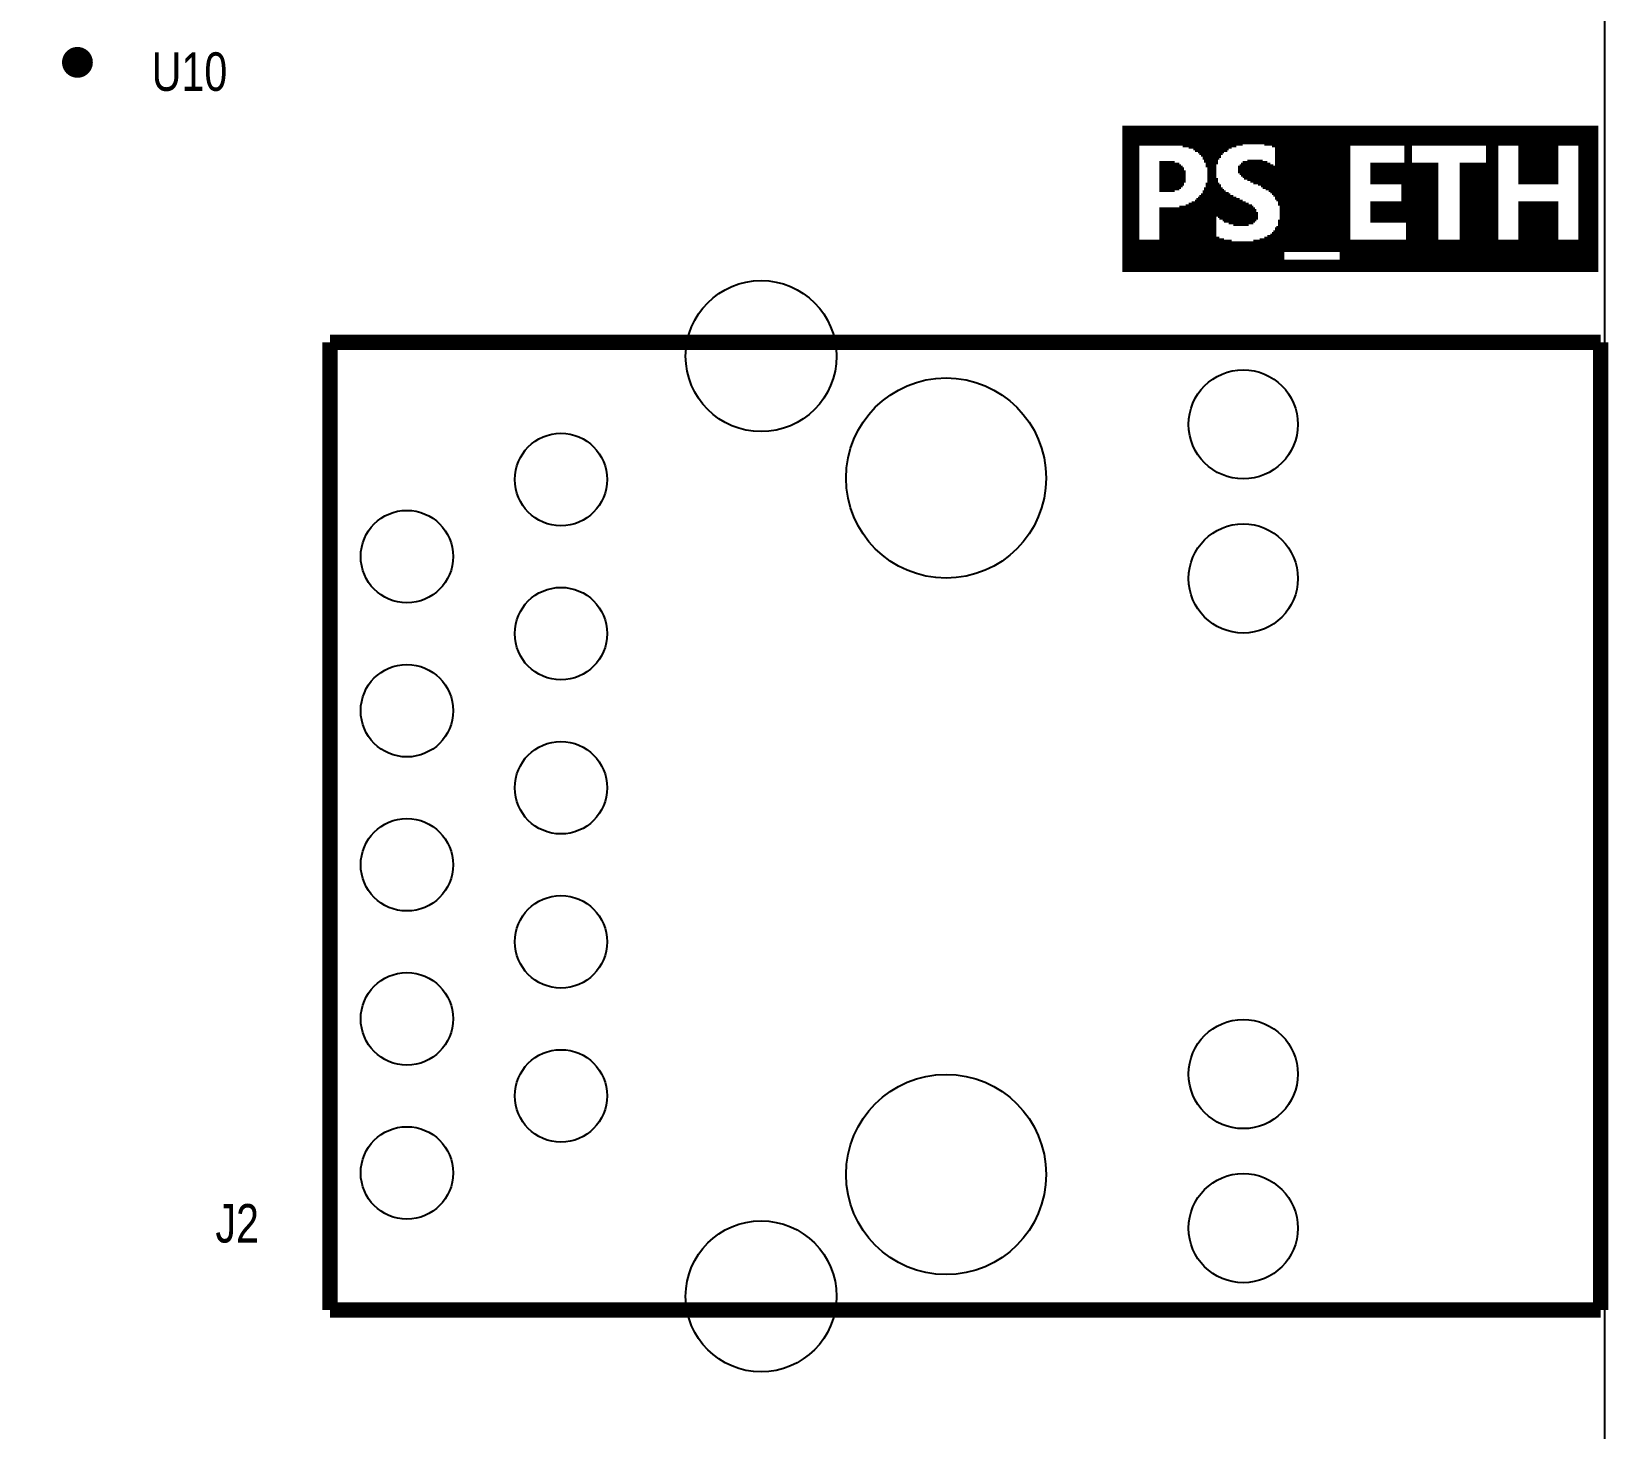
# Model space of a CAD drawing. Extents: x -7 to 215, y -4 to 107.
# Drawn here: x 189.02 to 215.02, y 61.41 to 84.44 of the extents above; entities that cross this region are included whole.
import ezdxf

# ---------------------------------------------------------------- set-up
doc = ezdxf.new("R2010")
doc.units = 0
for name, color, linetype in [('BG_OUTLINE', 3, 'CONTINUOUS'), ('MA_PEN3', 5, 'CONTINUOUS'), ('PG_SILKSCREEN_TOP', 6, 'CONTINUOUS'), ('PIN_TOP', 7, 'CONTINUOUS'), ('RD_SILKSCREEN_TOP', 8, 'CONTINUOUS')]:
    doc.layers.add(name, color=color, linetype=linetype)

msp = doc.modelspace()

# ---------------------------------------------------------------- linework, layer by layer
at = {"layer": 'BG_OUTLINE'}
msp.add_lwpolyline([(96.282764, 8.255), (130.801364, 8.255), (190.206122, 8.255), (214.304372, 8.255), (214.812372, 8.255), (214.964772, 8.255), (214.964772, 106.654092), (214.812372, 106.654092), (214.304372, 106.654092), (190.206122, 106.654092), (143.775938, 106.654092), (0, 106.654092)], dxfattribs=at)
at = {"layer": 'MA_PEN3', "const_width": 0.0254}
for points in [[(207.00873, 82.872072), (214.85733, 82.872072)], [(207.00873, 82.846672), (214.85733, 82.846672)], [(207.00873, 82.821272), (214.85733, 82.821272)], [(207.00873, 82.795872), (214.85733, 82.795872)], [(207.00873, 82.770472), (214.85733, 82.770472)], [(207.00873, 82.745072), (214.85733, 82.745072)], [(207.00873, 82.719672), (214.85733, 82.719672)], [(207.00873, 82.694272), (214.85733, 82.694272)], [(207.00873, 82.668872), (214.85733, 82.668872)], [(207.00873, 82.643472), (214.85733, 82.643472)], [(207.00873, 82.618072), (214.85733, 82.618072)], [(207.00873, 82.592672), (214.85733, 82.592672)], [(207.00873, 82.567272), (208.98993, 82.567272)], [(207.00873, 82.541872), (207.28813, 82.541872)], [(207.00873, 82.516472), (207.28813, 82.516472)], [(207.00873, 82.491072), (207.28813, 82.491072)], [(207.00873, 82.465672), (207.28813, 82.465672)], [(207.00873, 82.440272), (207.28813, 82.440272)], [(207.00873, 82.414872), (207.28813, 82.414872)], [(207.99933, 82.541872), (208.88833, 82.541872)], [(208.10093, 82.516472), (208.81213, 82.516472)], [(208.17713, 82.491072), (208.76133, 82.491072)], [(208.20253, 82.465672), (208.73593, 82.465672)], [(208.25333, 82.440272), (208.68513, 82.440272)], [(208.27873, 82.414872), (208.65973, 82.414872)], [(209.34553, 82.567272), (214.85733, 82.567272)], [(209.47253, 82.541872), (210.76793, 82.541872)], [(209.52333, 82.516472), (210.76793, 82.516472)], [(209.52333, 82.491072), (210.76793, 82.491072)], [(209.52333, 82.465672), (210.76793, 82.465672)], [(209.52333, 82.440272), (210.76793, 82.440272)], [(209.52333, 82.414872), (210.76793, 82.414872)], [(211.65693, 82.541872), (211.78393, 82.541872)], [(211.65693, 82.516472), (211.78393, 82.516472)], [(211.65693, 82.491072), (211.78393, 82.491072)], [(211.65693, 82.465672), (211.78393, 82.465672)], [(211.65693, 82.440272), (211.78393, 82.440272)], [(211.65693, 82.414872), (211.78393, 82.414872)], [(213.00313, 82.541872), (213.20633, 82.541872)], [(213.00313, 82.516472), (213.20633, 82.516472)], [(213.00313, 82.491072), (213.20633, 82.491072)], [(213.00313, 82.465672), (213.20633, 82.465672)], [(213.00313, 82.440272), (213.20633, 82.440272)], [(213.00313, 82.414872), (213.20633, 82.414872)], [(213.53653, 82.541872), (214.19693, 82.541872)], [(213.53653, 82.516472), (214.19693, 82.516472)], [(213.53653, 82.491072), (214.19693, 82.491072)], [(213.53653, 82.465672), (214.19693, 82.465672)], [(213.53653, 82.440272), (214.19693, 82.440272)], [(213.53653, 82.414872), (214.19693, 82.414872)], [(214.52713, 82.541872), (214.85733, 82.541872)], [(214.52713, 82.516472), (214.85733, 82.516472)], [(214.52713, 82.491072), (214.85733, 82.491072)], [(214.52713, 82.465672), (214.85733, 82.465672)], [(214.52713, 82.440272), (214.85733, 82.440272)], [(214.52713, 82.414872), (214.85733, 82.414872)], [(207.00873, 82.389472), (207.28813, 82.389472)], [(207.00873, 82.364072), (207.28813, 82.364072)], [(207.00873, 82.338672), (207.28813, 82.338672)], [(207.00873, 82.313272), (207.28813, 82.313272)], [(207.00873, 82.287872), (207.28813, 82.287872)], [(207.00873, 82.262472), (207.28813, 82.262472)], [(207.00873, 82.237072), (207.28813, 82.237072)], [(207.00873, 82.211672), (207.28813, 82.211672)], [(207.00873, 82.186272), (207.28813, 82.186272)], [(207.00873, 82.160872), (207.28813, 82.160872)], [(207.61833, 82.287872), (207.87233, 82.287872)], [(207.61833, 82.262472), (207.94853, 82.262472)], [(207.61833, 82.237072), (207.97393, 82.237072)], [(207.61833, 82.211672), (207.99933, 82.211672)], [(207.61833, 82.186272), (208.02473, 82.186272)], [(207.61833, 82.160872), (208.02473, 82.160872)], [(208.30413, 82.389472), (208.63433, 82.389472)], [(208.32953, 82.364072), (208.63433, 82.364072)], [(208.32953, 82.338672), (208.60893, 82.338672)], [(208.35493, 82.313272), (208.58353, 82.313272)], [(208.35493, 82.287872), (208.58353, 82.287872)], [(208.38033, 82.262472), (208.58353, 82.262472)], [(208.38033, 82.237072), (208.55813, 82.237072)], [(208.38033, 82.211672), (208.55813, 82.211672)], [(208.40573, 82.186272), (208.55813, 82.186272)], [(208.40573, 82.160872), (208.55813, 82.160872)], [(208.91373, 82.211672), (210.76793, 82.211672)], [(208.91373, 82.186272), (210.76793, 82.186272)], [(208.91373, 82.160872), (210.76793, 82.160872)], [(208.93913, 82.237072), (209.49793, 82.237072)], [(208.96453, 82.262472), (209.44713, 82.262472)], [(208.98993, 82.287872), (209.39633, 82.287872)], [(209.06613, 82.313272), (209.32013, 82.313272)], [(209.52333, 82.389472), (210.76793, 82.389472)], [(209.52333, 82.364072), (210.76793, 82.364072)], [(209.52333, 82.338672), (210.76793, 82.338672)], [(209.52333, 82.313272), (210.76793, 82.313272)], [(209.52333, 82.287872), (210.76793, 82.287872)], [(209.52333, 82.262472), (210.76793, 82.262472)], [(209.52333, 82.237072), (210.76793, 82.237072)], [(211.09813, 82.262472), (212.21573, 82.262472)], [(211.09813, 82.237072), (212.21573, 82.237072)], [(211.09813, 82.211672), (212.21573, 82.211672)], [(211.09813, 82.186272), (212.21573, 82.186272)], [(211.09813, 82.160872), (212.21573, 82.160872)], [(211.65693, 82.389472), (211.78393, 82.389472)], [(211.65693, 82.364072), (211.78393, 82.364072)], [(211.65693, 82.338672), (211.78393, 82.338672)], [(211.65693, 82.313272), (211.78393, 82.313272)], [(211.65693, 82.287872), (211.78393, 82.287872)], [(212.57133, 82.262472), (213.20633, 82.262472)], [(212.57133, 82.237072), (213.20633, 82.237072)], [(212.57133, 82.211672), (213.20633, 82.211672)], [(212.57133, 82.186272), (213.20633, 82.186272)], [(212.57133, 82.160872), (213.20633, 82.160872)], [(213.00313, 82.389472), (213.20633, 82.389472)], [(213.00313, 82.364072), (213.20633, 82.364072)], [(213.00313, 82.338672), (213.20633, 82.338672)], [(213.00313, 82.313272), (213.20633, 82.313272)], [(213.00313, 82.287872), (213.20633, 82.287872)], [(213.53653, 82.389472), (214.19693, 82.389472)], [(213.53653, 82.364072), (214.19693, 82.364072)], [(213.53653, 82.338672), (214.19693, 82.338672)], [(213.53653, 82.313272), (214.19693, 82.313272)], [(213.53653, 82.287872), (214.19693, 82.287872)], [(213.53653, 82.262472), (214.19693, 82.262472)], [(213.53653, 82.237072), (214.19693, 82.237072)], [(213.53653, 82.211672), (214.19693, 82.211672)], [(213.53653, 82.186272), (214.19693, 82.186272)], [(213.53653, 82.160872), (214.19693, 82.160872)], [(214.52713, 82.389472), (214.85733, 82.389472)], [(214.52713, 82.364072), (214.85733, 82.364072)], [(214.52713, 82.338672), (214.85733, 82.338672)], [(214.52713, 82.313272), (214.85733, 82.313272)], [(214.52713, 82.287872), (214.85733, 82.287872)], [(214.52713, 82.262472), (214.85733, 82.262472)], [(214.52713, 82.237072), (214.85733, 82.237072)], [(214.52713, 82.211672), (214.85733, 82.211672)], [(214.52713, 82.186272), (214.85733, 82.186272)], [(214.52713, 82.160872), (214.85733, 82.160872)], [(207.00873, 82.135472), (207.28813, 82.135472)], [(207.00873, 82.110072), (207.28813, 82.110072)], [(207.00873, 82.084672), (207.28813, 82.084672)], [(207.00873, 82.059272), (207.28813, 82.059272)], [(207.00873, 82.033872), (207.28813, 82.033872)], [(207.00873, 82.008472), (207.28813, 82.008472)], [(207.00873, 81.983072), (207.28813, 81.983072)], [(207.00873, 81.957672), (207.28813, 81.957672)], [(207.00873, 81.932272), (207.28813, 81.932272)], [(207.00873, 81.906872), (207.28813, 81.906872)], [(207.61833, 82.135472), (208.05013, 82.135472)], [(207.61833, 82.110072), (208.05013, 82.110072)], [(207.61833, 82.084672), (208.05013, 82.084672)], [(207.61833, 82.059272), (208.05013, 82.059272)], [(207.61833, 82.033872), (208.05013, 82.033872)], [(207.61833, 82.008472), (208.05013, 82.008472)], [(207.61833, 81.983072), (208.05013, 81.983072)], [(207.61833, 81.957672), (208.05013, 81.957672)], [(207.61833, 81.932272), (208.02473, 81.932272)], [(207.61833, 81.906872), (208.02473, 81.906872)], [(208.38033, 81.932272), (208.60893, 81.932272)], [(208.38033, 81.906872), (208.63433, 81.906872)], [(208.40573, 82.135472), (208.55813, 82.135472)], [(208.40573, 82.110072), (208.55813, 82.110072)], [(208.40573, 82.084672), (208.55813, 82.084672)], [(208.40573, 82.059272), (208.55813, 82.059272)], [(208.40573, 82.033872), (208.55813, 82.033872)], [(208.40573, 82.008472), (208.58353, 82.008472)], [(208.40573, 81.983072), (208.58353, 81.983072)], [(208.40573, 81.957672), (208.58353, 81.957672)], [(208.91373, 82.135472), (210.76793, 82.135472)], [(208.91373, 82.110072), (210.76793, 82.110072)], [(208.93913, 82.084672), (210.76793, 82.084672)], [(208.96453, 82.059272), (210.76793, 82.059272)], [(208.98993, 82.033872), (210.76793, 82.033872)], [(209.01533, 82.008472), (210.76793, 82.008472)], [(209.06613, 81.983072), (210.76793, 81.983072)], [(209.11693, 81.957672), (210.76793, 81.957672)], [(209.16773, 81.932272), (210.76793, 81.932272)], [(209.24393, 81.906872), (210.76793, 81.906872)], [(211.09813, 82.135472), (212.21573, 82.135472)], [(211.09813, 82.110072), (212.21573, 82.110072)], [(211.09813, 82.084672), (212.21573, 82.084672)], [(211.09813, 82.059272), (212.21573, 82.059272)], [(211.09813, 82.033872), (212.21573, 82.033872)], [(211.09813, 82.008472), (212.21573, 82.008472)], [(211.09813, 81.983072), (212.21573, 81.983072)], [(211.09813, 81.957672), (212.21573, 81.957672)], [(211.09813, 81.932272), (212.21573, 81.932272)], [(211.60613, 81.906872), (212.21573, 81.906872)], [(212.57133, 82.135472), (213.20633, 82.135472)], [(212.57133, 82.110072), (213.20633, 82.110072)], [(212.57133, 82.084672), (213.20633, 82.084672)], [(212.57133, 82.059272), (213.20633, 82.059272)], [(212.57133, 82.033872), (213.20633, 82.033872)], [(212.57133, 82.008472), (213.20633, 82.008472)], [(212.57133, 81.983072), (213.20633, 81.983072)], [(212.57133, 81.957672), (213.20633, 81.957672)], [(212.57133, 81.932272), (213.20633, 81.932272)], [(212.57133, 81.906872), (213.20633, 81.906872)], [(213.53653, 82.135472), (214.19693, 82.135472)], [(213.53653, 82.110072), (214.19693, 82.110072)], [(213.53653, 82.084672), (214.19693, 82.084672)], [(213.53653, 82.059272), (214.19693, 82.059272)], [(213.53653, 82.033872), (214.19693, 82.033872)], [(213.53653, 82.008472), (214.19693, 82.008472)], [(213.53653, 81.983072), (214.19693, 81.983072)], [(213.53653, 81.957672), (214.19693, 81.957672)], [(213.53653, 81.932272), (214.19693, 81.932272)], [(214.52713, 82.135472), (214.85733, 82.135472)], [(214.52713, 82.110072), (214.85733, 82.110072)], [(214.52713, 82.084672), (214.85733, 82.084672)], [(214.52713, 82.059272), (214.85733, 82.059272)], [(214.52713, 82.033872), (214.85733, 82.033872)], [(214.52713, 82.008472), (214.85733, 82.008472)], [(214.52713, 81.983072), (214.85733, 81.983072)], [(214.52713, 81.957672), (214.85733, 81.957672)], [(214.52713, 81.932272), (214.85733, 81.932272)], [(214.52713, 81.906872), (214.85733, 81.906872)], [(207.00873, 81.881472), (207.28813, 81.881472)], [(207.00873, 81.856072), (207.28813, 81.856072)], [(207.00873, 81.830672), (207.28813, 81.830672)], [(207.00873, 81.805272), (207.28813, 81.805272)], [(207.00873, 81.779872), (207.28813, 81.779872)], [(207.00873, 81.754472), (207.28813, 81.754472)], [(207.00873, 81.729072), (207.28813, 81.729072)], [(207.00873, 81.703672), (207.28813, 81.703672)], [(207.00873, 81.678272), (207.28813, 81.678272)], [(207.00873, 81.652872), (207.28813, 81.652872)], [(207.61833, 81.881472), (207.99933, 81.881472)], [(207.61833, 81.856072), (207.97393, 81.856072)], [(207.61833, 81.830672), (207.94853, 81.830672)], [(207.61833, 81.805272), (207.87233, 81.805272)], [(208.20253, 81.652872), (208.98993, 81.652872)], [(208.22793, 81.678272), (208.93913, 81.678272)], [(208.25333, 81.703672), (208.88833, 81.703672)], [(208.27873, 81.729072), (208.83753, 81.729072)], [(208.30413, 81.754472), (208.78673, 81.754472)], [(208.32953, 81.805272), (208.71053, 81.805272)], [(208.32953, 81.779872), (208.76133, 81.779872)], [(208.35493, 81.856072), (208.65973, 81.856072)], [(208.35493, 81.830672), (208.68513, 81.830672)], [(208.38033, 81.881472), (208.63433, 81.881472)], [(209.29473, 81.881472), (210.76793, 81.881472)], [(209.32013, 81.856072), (210.76793, 81.856072)], [(209.37093, 81.830672), (210.76793, 81.830672)], [(209.42173, 81.805272), (210.76793, 81.805272)], [(209.44713, 81.779872), (210.76793, 81.779872)], [(209.47253, 81.754472), (210.76793, 81.754472)], [(209.49793, 81.729072), (210.76793, 81.729072)], [(209.52333, 81.703672), (210.76793, 81.703672)], [(209.52333, 81.678272), (210.76793, 81.678272)], [(209.54873, 81.652872), (210.76793, 81.652872)], [(211.60613, 81.881472), (212.21573, 81.881472)], [(211.60613, 81.856072), (212.21573, 81.856072)], [(211.60613, 81.830672), (212.21573, 81.830672)], [(211.60613, 81.805272), (212.21573, 81.805272)], [(211.60613, 81.779872), (212.21573, 81.779872)], [(211.60613, 81.754472), (212.21573, 81.754472)], [(211.60613, 81.729072), (212.21573, 81.729072)], [(211.60613, 81.703672), (212.21573, 81.703672)], [(211.60613, 81.678272), (212.21573, 81.678272)], [(211.60613, 81.652872), (212.21573, 81.652872)], [(212.57133, 81.881472), (213.20633, 81.881472)], [(212.57133, 81.856072), (213.20633, 81.856072)], [(212.57133, 81.830672), (213.20633, 81.830672)], [(212.57133, 81.805272), (213.20633, 81.805272)], [(212.57133, 81.779872), (213.20633, 81.779872)], [(212.57133, 81.754472), (213.20633, 81.754472)], [(212.57133, 81.729072), (213.20633, 81.729072)], [(212.57133, 81.703672), (213.20633, 81.703672)], [(212.57133, 81.678272), (213.20633, 81.678272)], [(212.57133, 81.652872), (213.20633, 81.652872)], [(214.52713, 81.881472), (214.85733, 81.881472)], [(214.52713, 81.856072), (214.85733, 81.856072)], [(214.52713, 81.830672), (214.85733, 81.830672)], [(214.52713, 81.805272), (214.85733, 81.805272)], [(214.52713, 81.779872), (214.85733, 81.779872)], [(214.52713, 81.754472), (214.85733, 81.754472)], [(214.52713, 81.729072), (214.85733, 81.729072)], [(214.52713, 81.703672), (214.85733, 81.703672)], [(214.52713, 81.678272), (214.85733, 81.678272)], [(214.52713, 81.652872), (214.85733, 81.652872)], [(207.00873, 81.627472), (207.28813, 81.627472)], [(207.00873, 81.602072), (207.28813, 81.602072)], [(207.00873, 81.576672), (207.28813, 81.576672)], [(207.00873, 81.551272), (207.28813, 81.551272)], [(207.00873, 81.525872), (207.28813, 81.525872)], [(207.00873, 81.500472), (207.28813, 81.500472)], [(207.00873, 81.475072), (207.28813, 81.475072)], [(207.00873, 81.449672), (207.28813, 81.449672)], [(207.00873, 81.424272), (207.28813, 81.424272)], [(207.00873, 81.398872), (207.28813, 81.398872)], [(207.61833, 81.525872), (209.19313, 81.525872)], [(207.61833, 81.500472), (209.21853, 81.500472)], [(207.61833, 81.475072), (209.21853, 81.475072)], [(207.61833, 81.449672), (209.24393, 81.449672)], [(207.61833, 81.424272), (209.24393, 81.424272)], [(207.61833, 81.398872), (209.24393, 81.398872)], [(207.94853, 81.551272), (209.16773, 81.551272)], [(208.05013, 81.576672), (209.14233, 81.576672)], [(208.10093, 81.602072), (209.09153, 81.602072)], [(208.15173, 81.627472), (209.04073, 81.627472)], [(209.57413, 81.627472), (210.76793, 81.627472)], [(209.57413, 81.602072), (210.76793, 81.602072)], [(209.57413, 81.576672), (210.76793, 81.576672)], [(209.59953, 81.551272), (210.76793, 81.551272)], [(209.59953, 81.525872), (210.76793, 81.525872)], [(209.59953, 81.500472), (210.76793, 81.500472)], [(209.59953, 81.475072), (210.76793, 81.475072)], [(209.59953, 81.449672), (210.76793, 81.449672)], [(209.59953, 81.424272), (210.76793, 81.424272)], [(209.59953, 81.398872), (210.76793, 81.398872)], [(211.09813, 81.627472), (212.21573, 81.627472)], [(211.09813, 81.602072), (212.21573, 81.602072)], [(211.09813, 81.576672), (212.21573, 81.576672)], [(211.09813, 81.551272), (212.21573, 81.551272)], [(211.09813, 81.525872), (212.21573, 81.525872)], [(211.09813, 81.500472), (212.21573, 81.500472)], [(211.09813, 81.475072), (212.21573, 81.475072)], [(211.09813, 81.449672), (212.21573, 81.449672)], [(211.09813, 81.424272), (212.21573, 81.424272)], [(211.09813, 81.398872), (212.21573, 81.398872)], [(212.57133, 81.627472), (213.20633, 81.627472)], [(212.57133, 81.602072), (213.20633, 81.602072)], [(212.57133, 81.576672), (213.20633, 81.576672)], [(212.57133, 81.551272), (213.20633, 81.551272)], [(212.57133, 81.525872), (213.20633, 81.525872)], [(212.57133, 81.500472), (213.20633, 81.500472)], [(212.57133, 81.475072), (213.20633, 81.475072)], [(212.57133, 81.449672), (213.20633, 81.449672)], [(212.57133, 81.424272), (213.20633, 81.424272)], [(212.57133, 81.398872), (213.20633, 81.398872)], [(213.53653, 81.627472), (214.19693, 81.627472)], [(213.53653, 81.602072), (214.19693, 81.602072)], [(213.53653, 81.576672), (214.19693, 81.576672)], [(213.53653, 81.551272), (214.19693, 81.551272)], [(213.53653, 81.525872), (214.19693, 81.525872)], [(213.53653, 81.500472), (214.19693, 81.500472)], [(213.53653, 81.475072), (214.19693, 81.475072)], [(213.53653, 81.449672), (214.19693, 81.449672)], [(213.53653, 81.424272), (214.19693, 81.424272)], [(213.53653, 81.398872), (214.19693, 81.398872)], [(214.52713, 81.627472), (214.85733, 81.627472)], [(214.52713, 81.602072), (214.85733, 81.602072)], [(214.52713, 81.576672), (214.85733, 81.576672)], [(214.52713, 81.551272), (214.85733, 81.551272)], [(214.52713, 81.525872), (214.85733, 81.525872)], [(214.52713, 81.500472), (214.85733, 81.500472)], [(214.52713, 81.475072), (214.85733, 81.475072)], [(214.52713, 81.449672), (214.85733, 81.449672)], [(214.52713, 81.424272), (214.85733, 81.424272)], [(214.52713, 81.398872), (214.85733, 81.398872)], [(207.00873, 81.373472), (207.28813, 81.373472)], [(207.00873, 81.348072), (207.28813, 81.348072)], [(207.00873, 81.322672), (207.28813, 81.322672)], [(207.00873, 81.297272), (207.28813, 81.297272)], [(207.00873, 81.271872), (207.28813, 81.271872)], [(207.00873, 81.246472), (207.28813, 81.246472)], [(207.00873, 81.221072), (207.28813, 81.221072)], [(207.00873, 81.195672), (207.28813, 81.195672)], [(207.00873, 81.170272), (207.28813, 81.170272)], [(207.00873, 81.144872), (207.28813, 81.144872)], [(207.00873, 81.119472), (207.28813, 81.119472)], [(207.61833, 81.373472), (208.55813, 81.373472)], [(207.61833, 81.348072), (208.55813, 81.348072)], [(207.61833, 81.322672), (208.55813, 81.322672)], [(207.61833, 81.297272), (208.55813, 81.297272)], [(207.61833, 81.271872), (208.55813, 81.271872)], [(207.61833, 81.246472), (208.55813, 81.246472)], [(207.61833, 81.221072), (208.55813, 81.221072)], [(207.61833, 81.195672), (208.55813, 81.195672)], [(207.61833, 81.170272), (208.55813, 81.170272)], [(207.61833, 81.144872), (208.55813, 81.144872)], [(207.61833, 81.119472), (208.55813, 81.119472)], [(208.58353, 81.373472), (209.24393, 81.373472)], [(208.60893, 81.348072), (209.24393, 81.348072)], [(208.65973, 81.322672), (209.21853, 81.322672)], [(208.68513, 81.297272), (209.19313, 81.297272)], [(208.76133, 81.271872), (209.16773, 81.271872)], [(208.83753, 81.246472), (209.09153, 81.246472)], [(209.47253, 81.119472), (210.76793, 81.119472)], [(209.49793, 81.144872), (210.76793, 81.144872)], [(209.52333, 81.195672), (210.76793, 81.195672)], [(209.52333, 81.170272), (210.76793, 81.170272)], [(209.54873, 81.221072), (210.76793, 81.221072)], [(209.57413, 81.322672), (210.76793, 81.322672)], [(209.57413, 81.297272), (210.76793, 81.297272)], [(209.57413, 81.271872), (210.76793, 81.271872)], [(209.57413, 81.246472), (210.76793, 81.246472)], [(209.59953, 81.373472), (210.76793, 81.373472)], [(209.59953, 81.348072), (210.76793, 81.348072)], [(211.09813, 81.373472), (212.21573, 81.373472)], [(211.09813, 81.348072), (212.21573, 81.348072)], [(211.09813, 81.322672), (212.21573, 81.322672)], [(211.09813, 81.297272), (212.21573, 81.297272)], [(211.68233, 81.271872), (212.21573, 81.271872)], [(211.68233, 81.246472), (212.21573, 81.246472)], [(211.68233, 81.221072), (212.21573, 81.221072)], [(211.68233, 81.195672), (212.21573, 81.195672)], [(211.68233, 81.170272), (212.21573, 81.170272)], [(211.68233, 81.144872), (212.21573, 81.144872)], [(211.68233, 81.119472), (212.21573, 81.119472)], [(212.57133, 81.373472), (213.20633, 81.373472)], [(212.57133, 81.348072), (213.20633, 81.348072)], [(212.57133, 81.322672), (213.20633, 81.322672)], [(212.57133, 81.297272), (213.20633, 81.297272)], [(212.57133, 81.271872), (213.20633, 81.271872)], [(212.57133, 81.246472), (213.20633, 81.246472)], [(212.57133, 81.221072), (213.20633, 81.221072)], [(212.57133, 81.195672), (213.20633, 81.195672)], [(212.57133, 81.170272), (213.20633, 81.170272)], [(212.57133, 81.144872), (213.20633, 81.144872)], [(212.57133, 81.119472), (213.20633, 81.119472)], [(213.53653, 81.373472), (214.19693, 81.373472)], [(213.53653, 81.348072), (214.19693, 81.348072)], [(213.53653, 81.322672), (214.19693, 81.322672)], [(213.53653, 81.297272), (214.19693, 81.297272)], [(213.53653, 81.271872), (214.19693, 81.271872)], [(213.53653, 81.246472), (214.19693, 81.246472)], [(213.53653, 81.221072), (214.19693, 81.221072)], [(213.53653, 81.195672), (214.19693, 81.195672)], [(213.53653, 81.170272), (214.19693, 81.170272)], [(213.53653, 81.144872), (214.19693, 81.144872)], [(213.53653, 81.119472), (214.19693, 81.119472)], [(214.52713, 81.373472), (214.85733, 81.373472)], [(214.52713, 81.348072), (214.85733, 81.348072)], [(214.52713, 81.322672), (214.85733, 81.322672)], [(214.52713, 81.297272), (214.85733, 81.297272)], [(214.52713, 81.271872), (214.85733, 81.271872)], [(214.52713, 81.246472), (214.85733, 81.246472)], [(214.52713, 81.221072), (214.85733, 81.221072)], [(214.52713, 81.195672), (214.85733, 81.195672)], [(214.52713, 81.170272), (214.85733, 81.170272)], [(214.52713, 81.144872), (214.85733, 81.144872)], [(214.52713, 81.119472), (214.85733, 81.119472)], [(207.00873, 81.094072), (207.28813, 81.094072)], [(207.00873, 81.068672), (207.28813, 81.068672)], [(207.00873, 81.043272), (207.28813, 81.043272)], [(207.00873, 81.017872), (207.28813, 81.017872)], [(207.00873, 80.992472), (208.81213, 80.992472)], [(207.00873, 80.967072), (214.85733, 80.967072)], [(207.00873, 80.941672), (214.85733, 80.941672)], [(207.00873, 80.916272), (214.85733, 80.916272)], [(207.00873, 80.890872), (214.85733, 80.890872)], [(207.00873, 80.865472), (214.85733, 80.865472)], [(207.61833, 81.094072), (208.55813, 81.094072)], [(207.61833, 81.068672), (208.55813, 81.068672)], [(207.61833, 81.043272), (208.60893, 81.043272)], [(207.61833, 81.017872), (208.68513, 81.017872)], [(209.16773, 80.992472), (214.85733, 80.992472)], [(209.26933, 81.017872), (210.76793, 81.017872)], [(209.34553, 81.043272), (210.76793, 81.043272)], [(209.39633, 81.068672), (210.76793, 81.068672)], [(209.44713, 81.094072), (210.76793, 81.094072)], [(211.68233, 81.094072), (212.21573, 81.094072)], [(211.68233, 81.068672), (212.21573, 81.068672)], [(211.68233, 81.043272), (212.21573, 81.043272)], [(211.68233, 81.017872), (212.21573, 81.017872)], [(212.57133, 81.094072), (213.20633, 81.094072)], [(212.57133, 81.068672), (213.20633, 81.068672)], [(212.57133, 81.043272), (213.20633, 81.043272)], [(212.57133, 81.017872), (213.20633, 81.017872)], [(213.53653, 81.094072), (214.19693, 81.094072)], [(213.53653, 81.068672), (214.19693, 81.068672)], [(213.53653, 81.043272), (214.19693, 81.043272)], [(213.53653, 81.017872), (214.19693, 81.017872)], [(214.52713, 81.094072), (214.85733, 81.094072)], [(214.52713, 81.068672), (214.85733, 81.068672)], [(214.52713, 81.043272), (214.85733, 81.043272)], [(214.52713, 81.017872), (214.85733, 81.017872)], [(207.00873, 80.840072), (214.85733, 80.840072)], [(207.00873, 80.814672), (214.85733, 80.814672)], [(207.00873, 80.789272), (209.67573, 80.789272)], [(207.00873, 80.763872), (209.67573, 80.763872)], [(207.00873, 80.738472), (209.67573, 80.738472)], [(207.00873, 80.713072), (209.67573, 80.713072)], [(207.00873, 80.687672), (209.67573, 80.687672)], [(207.00873, 80.662272), (214.85733, 80.662272)], [(207.00873, 80.636872), (214.85733, 80.636872)], [(207.00873, 80.611472), (214.85733, 80.611472)], [(210.59013, 80.789272), (214.85733, 80.789272)], [(210.59013, 80.763872), (214.85733, 80.763872)], [(210.59013, 80.738472), (214.85733, 80.738472)], [(210.59013, 80.713072), (214.85733, 80.713072)], [(210.59013, 80.687672), (214.85733, 80.687672)], [(207.00873, 80.586072), (214.85733, 80.586072)], [(207.00873, 80.560672), (214.85733, 80.560672)], [(207.00873, 80.535272), (214.85733, 80.535272)], [(207.00873, 80.509872), (214.85733, 80.509872)], [(207.00873, 80.484472), (214.85733, 80.484472)]]:
    msp.add_lwpolyline(points, dxfattribs=at)
at = {"layer": 'PG_SILKSCREEN_TOP', "const_width": 0.254}
msp.add_lwpolyline([(189.90437, 83.928712, 1), (189.65037, 83.928712, 1)], format="xyb", close=True, dxfattribs=at)
for points in [[(214.895684, 79.312262), (193.940684, 79.312262)], [(193.940684, 79.312262), (193.940684, 63.361062)], [(214.895684, 63.361062), (214.895684, 79.312262)], [(193.940684, 63.361062), (214.895684, 63.361062)]]:
    msp.add_lwpolyline(points, dxfattribs=at)
at = {"layer": 'PIN_TOP'}
for centre, radius in [((201.050652, 79.08671), 1.2446), ((209.000598, 77.961744), 0.900049), ((204.100684, 77.076808), 1.649984), ((197.750684, 77.051662), 0.762), ((195.210684, 75.781662), 0.762), ((209.000598, 75.421744), 0.900049), ((197.750684, 74.511662), 0.762), ((195.210684, 73.241662), 0.762), ((197.750684, 71.971662), 0.762), ((195.210684, 70.701662), 0.762), ((197.750684, 69.431662), 0.762), ((195.210684, 68.161662), 0.762), ((209.000598, 67.251834), 0.900049), ((197.750684, 66.891662), 0.762), ((204.100684, 65.59677), 1.649984), ((195.210684, 65.621662), 0.762), ((209.000598, 64.711834), 0.900049), ((201.050652, 63.586868), 1.2446)]:
    msp.add_circle(centre, radius, dxfattribs=at)

# ---------------------------------------------------------------- texts
at = {"layer": 'RD_SILKSCREEN_TOP', "width": 0.8}
for s, p in [('U10', (191.00165, 83.458812)), ('J2', (192.05321, 64.473836))]:
    msp.add_text(s, height=0.635, dxfattribs=at).set_placement(p)

doc.saveas('drawing.dxf')
